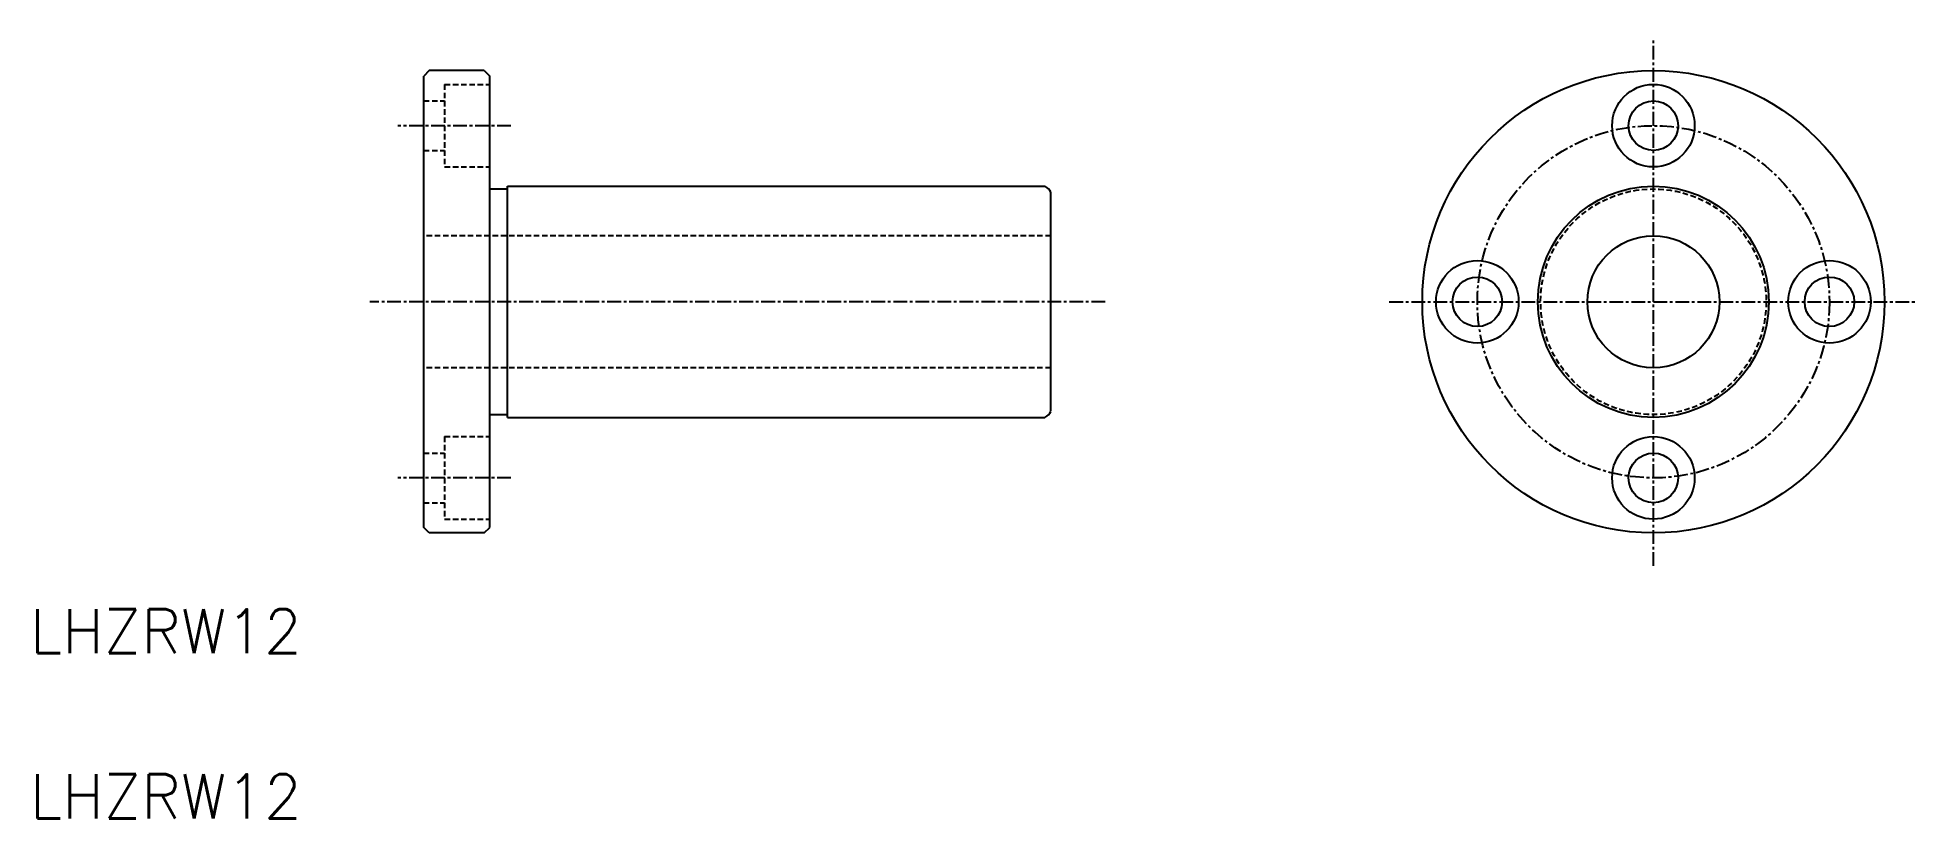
# Model space of a CAD drawing. Extents: x 229 to 400, y 126 to 197.
import ezdxf

# ---------------------------------------------------------------- set-up
doc = ezdxf.new("R2010")
doc.units = 0
doc.linetypes.add('CENTER', pattern=[2, 1.25, -0.25, 0.25, -0.25])
doc.linetypes.add('DASHED', pattern=[0.75, 0.5, -0.25])
doc.layers.get('0').update_dxf_attribs({"linetype": 'CONTINUOUS'})
doc.layers.add('CENTER', color=1, linetype='CENTER')
doc.styles.get("Standard").update_dxf_attribs({"font": 'txt.shx', "bigfont": 'bigfont.shx'})

msp = doc.modelspace()

# ---------------------------------------------------------------- linework, layer by layer
at = {"color": 7, "linetype": 'CONTINUOUS'}
for p, q in [((264.89, 193.69), (264.39, 193.19)), ((264.39, 152.19), (264.39, 193.19)), ((269.89, 193.69), (264.89, 193.69)), ((269.89, 193.69), (270.39, 193.19)), ((270.39, 152.19), (270.39, 193.19)), ((270.39, 182.94), (271.99, 182.94)), ((271.99, 183.19), (320.85, 183.19)), ((271.99, 162.19), (271.99, 183.19)), ((321.39, 162.74), (321.39, 182.65)), ((270.39, 162.44), (271.99, 162.44)), ((271.99, 162.19), (320.85, 162.19)), ((282.77, 162.19), (282.77, 162.19)), ((295.14, 162.19), (295.14, 162.19)), ((264.89, 151.69), (264.39, 152.19)), ((269.89, 151.69), (270.39, 152.19)), ((269.89, 151.69), (264.89, 151.69))]:
    msp.add_line(p, q, dxfattribs=at)
at = {"color": 3, "linetype": 'DASHED'}
for p, q in [((266.29, 192.44), (266.29, 184.94)), ((266.29, 192.44), (270.39, 192.44)), ((264.39, 190.94), (266.29, 190.94)), ((264.39, 186.44), (266.29, 186.44)), ((266.29, 184.94), (270.39, 184.94)), ((321.39, 178.69), (264.39, 178.69)), ((321.39, 166.69), (264.39, 166.69)), ((264.39, 158.94), (266.29, 158.94)), ((266.29, 160.44), (266.29, 152.94)), ((266.29, 160.44), (270.39, 160.44)), ((264.39, 154.44), (266.29, 154.44)), ((266.29, 152.94), (270.39, 152.94))]:
    msp.add_line(p, q, dxfattribs=at)
at = {"color": 7, "linetype": 'CONTINUOUS'}
for centre, radius in [((376.15, 172.69), 21), ((376.15, 188.69), 3.75), ((376.15, 188.69), 2.25), ((376.15, 172.69), 10.5), ((376.15, 172.69), 6), ((360.15, 172.69), 3.75), ((392.15, 172.69), 3.75), ((360.15, 172.69), 2.25), ((392.15, 172.69), 2.25), ((376.15, 156.69), 3.75), ((376.15, 156.69), 2.25)]:
    msp.add_circle(centre, radius, dxfattribs=at)
at = {"color": 3, "linetype": 'DASHED'}
msp.add_circle((376.15, 172.69), 10.25, dxfattribs=at)
at = {"color": 7, "linetype": 'CONTINUOUS'}
for centre, start, end in [((320.24, 182.04), 27.7958, 62.2042), ((320.24, 163.34), 297.7958, 332.2042)]:
    msp.add_arc(centre, 1.3, start, end, dxfattribs=at)
at = {"layer": 'CENTER', "color": 1, "linetype": 'CENTER'}
for p, q in [((376.15, 148.69), (376.15, 196.69)), ((272.31, 188.69), (262.04, 188.69)), ((326.32, 172.69), (259.49, 172.69)), ((352.15, 172.69), (400.15, 172.69)), ((272.31, 156.69), (262.04, 156.69))]:
    msp.add_line(p, q, dxfattribs=at)
msp.add_circle((376.15, 172.69), 16, dxfattribs=at)

# ---------------------------------------------------------------- texts
at = {"color": 7, "linetype": 'CONTINUOUS'}
for p in [(228.61, 140.76), (228.61, 125.76)]:
    msp.add_text('LHZRW12', height=4, dxfattribs=at).set_placement(p)

doc.saveas('drawing.dxf')
